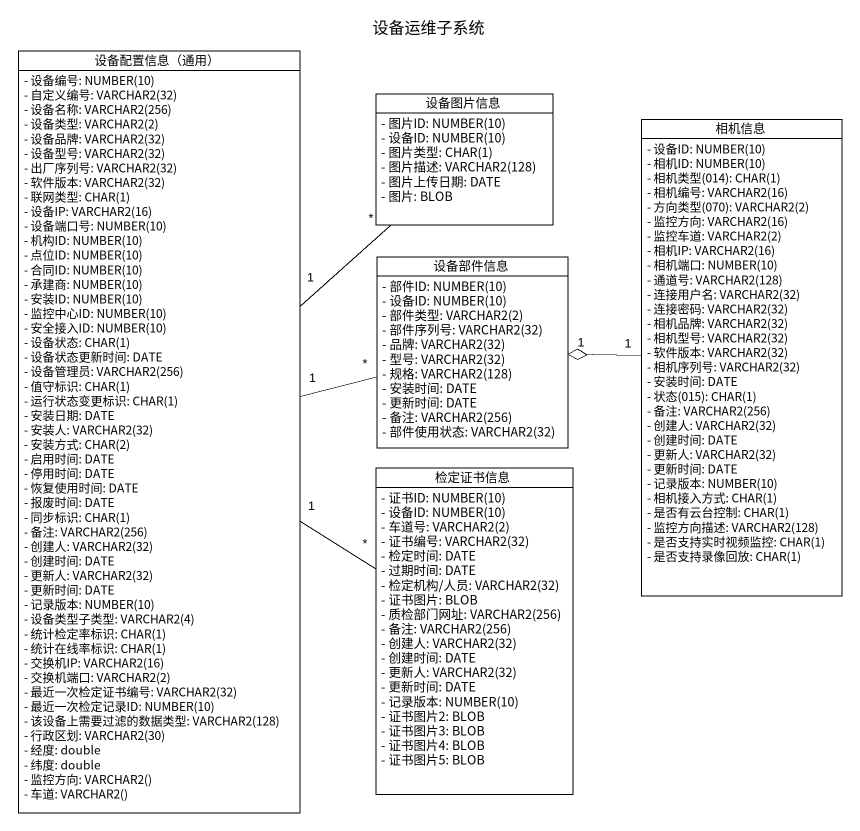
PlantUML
@startuml
title 设备运维子系统
hide circle
hide empty members
skinparam classAttributeIconSize 0
class "设备配置信息（通用）" as 设备配置信息_通用 {
  {field} - 设备编号: NUMBER(10)
  {field} - 自定义编号: VARCHAR2(32)
  {field} - 设备名称: VARCHAR2(256)
  {field} - 设备类型: VARCHAR2(2)
  {field} - 设备品牌: VARCHAR2(32)
  {field} - 设备型号: VARCHAR2(32)
  {field} - 出厂序列号: VARCHAR2(32)
  {field} - 软件版本: VARCHAR2(32)
  {field} - 联网类型: CHAR(1)
  {field} - 设备IP: VARCHAR2(16)
  {field} - 设备端口号: NUMBER(10)
  {field} - 机构ID: NUMBER(10)
  {field} - 点位ID: NUMBER(10)
  {field} - 合同ID: NUMBER(10)
  {field} - 承建商: NUMBER(10)
  {field} - 安装ID: NUMBER(10)
  {field} - 监控中心ID: NUMBER(10)
  {field} - 安全接入ID: NUMBER(10)
  {field} - 设备状态: CHAR(1)
  - 设备状态更新时间: DATE
  {field} - 设备管理员: VARCHAR2(256)
  {field} - 值守标识: CHAR(1)
  {field} - 运行状态变更标识: CHAR(1)
  - 安装日期: DATE
  {field} - 安装人: VARCHAR2(32)
  {field} - 安装方式: CHAR(2)
  - 启用时间: DATE
  - 停用时间: DATE
  - 恢复使用时间: DATE
  - 报废时间: DATE
  {field} - 同步标识: CHAR(1)
  {field} - 备注: VARCHAR2(256)
  {field} - 创建人: VARCHAR2(32)
  - 创建时间: DATE
  {field} - 更新人: VARCHAR2(32)
  - 更新时间: DATE
  {field} - 记录版本: NUMBER(10)
  {field} - 设备类型子类型: VARCHAR2(4)
  {field} - 统计检定率标识: CHAR(1)
  {field} - 统计在线率标识: CHAR(1)
  {field} - 交换机IP: VARCHAR2(16)
  {field} - 交换机端口: VARCHAR2(2)
  {field} - 最近一次检定证书编号: VARCHAR2(32)
  {field} - 最近一次检定记录ID: NUMBER(10)
  {field} - 该设备上需要过滤的数据类型: VARCHAR2(128)
  {field} - 行政区划: VARCHAR2(30)
  - 经度: double
  - 纬度: double
  {field} - 监控方向: VARCHAR2()
  {field} - 车道: VARCHAR2()
}
class 设备图片信息 {
  {field} - 图片ID: NUMBER(10)
  {field} - 设备ID: NUMBER(10)
  {field} - 图片类型: CHAR(1)
  {field} - 图片描述: VARCHAR2(128)
  - 图片上传日期: DATE
  - 图片: BLOB
}
class 相机信息 {
  {field} - 设备ID: NUMBER(10)
  {field} - 相机ID: NUMBER(10)
  {field} - 相机类型(014): CHAR(1)
  {field} - 相机编号: VARCHAR2(16)
  {field} - 方向类型(070): VARCHAR2(2)
  {field} - 监控方向: VARCHAR2(16)
  {field} - 监控车道: VARCHAR2(2)
  {field} - 相机IP: VARCHAR2(16)
  {field} - 相机端口: NUMBER(10)
  {field} - 通道号: VARCHAR2(128)
  {field} - 连接用户名: VARCHAR2(32)
  {field} - 连接密码: VARCHAR2(32)
  {field} - 相机品牌: VARCHAR2(32)
  {field} - 相机型号: VARCHAR2(32)
  {field} - 软件版本: VARCHAR2(32)
  {field} - 相机序列号: VARCHAR2(32)
  - 安装时间: DATE
  {field} - 状态(015): CHAR(1)
  {field} - 备注: VARCHAR2(256)
  {field} - 创建人: VARCHAR2(32)
  - 创建时间: DATE
  {field} - 更新人: VARCHAR2(32)
  - 更新时间: DATE
  {field} - 记录版本: NUMBER(10)
  {field} - 相机接入方式: CHAR(1)
  {field} - 是否有云台控制: CHAR(1)
  {field} - 监控方向描述: VARCHAR2(128)
  {field} - 是否支持实时视频监控: CHAR(1)
  {field} - 是否支持录像回放: CHAR(1)
}
class 设备部件信息 {
  {field} - 部件ID: NUMBER(10)
  {field} - 设备ID: NUMBER(10)
  {field} - 部件类型: VARCHAR2(2)
  {field} - 部件序列号: VARCHAR2(32)
  {field} - 品牌: VARCHAR2(32)
  {field} - 型号: VARCHAR2(32)
  {field} - 规格: VARCHAR2(128)
  - 安装时间: DATE
  - 更新时间: DATE
  {field} - 备注: VARCHAR2(256)
  {field} - 部件使用状态: VARCHAR2(32)
}
class 检定证书信息 {
  {field} - 证书ID: NUMBER(10)
  {field} - 设备ID: NUMBER(10)
  {field} - 车道号: VARCHAR2(2)
  {field} - 证书编号: VARCHAR2(32)
  - 检定时间: DATE
  - 过期时间: DATE
  {field} - 检定机构/人员: VARCHAR2(32)
  - 证书图片: BLOB
  {field} - 质检部门网址: VARCHAR2(256)
  {field} - 备注: VARCHAR2(256)
  {field} - 创建人: VARCHAR2(32)
  - 创建时间: DATE
  {field} - 更新人: VARCHAR2(32)
  - 更新时间: DATE
  {field} - 记录版本: NUMBER(10)
  - 证书图片2: BLOB
  - 证书图片3: BLOB
  - 证书图片4: BLOB
  - 证书图片5: BLOB
}
设备配置信息_通用 "1" -up- "*" 设备图片信息
设备配置信息_通用 "1" -right- "*" 设备部件信息
设备配置信息_通用 "1" -- "*" 检定证书信息
相机信息 "1" -left-o "1" 设备部件信息
@enduml
